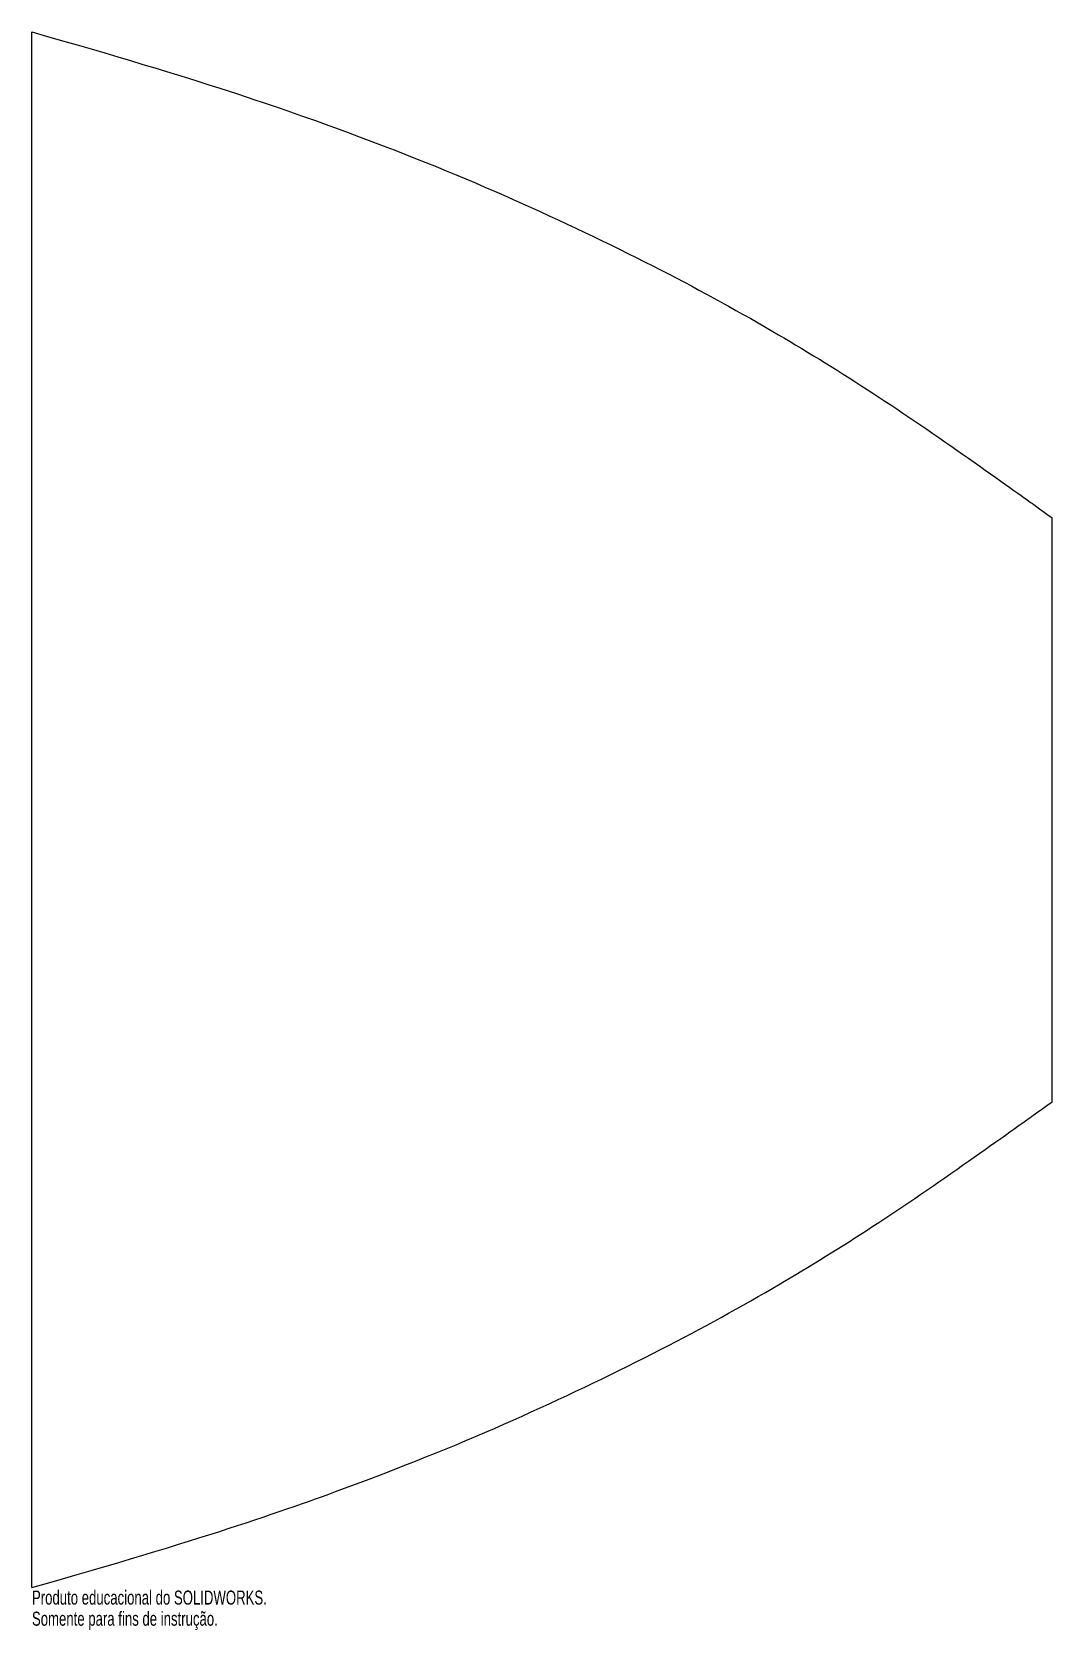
# Model space of a CAD drawing. Header units: millimetres. Extents: x -175 to 175, y -281 to 268.
import ezdxf

# ---------------------------------------------------------------- set-up
doc = ezdxf.new("R2010")
doc.units = ezdxf.units.MM
doc.styles.add('SLDTEXTSTYLE0', font='TXT', dxfattribs={"width": 0.7})

msp = doc.modelspace()

# ---------------------------------------------------------------- linework, layer by layer
at = {"color": 7, "linetype": 'Continuous'}
for p, q in [((-175.3, -266.21), (-175.3, 268.27)), ((175.3, -99.28), (175.3, 101.34))]:
    msp.add_line(p, q, dxfattribs=at)
for points, knots in [([(-175.3, 268.27), (-117.47, 251.85), (-62.4, 232.83), (-10.23, 211.45), (38.94, 187.93), (75.9, 167.76), (111.3, 146.14), (144.41, 123.49), (175.3, 101.34), (165.02, 108.75), (175.3, 101.34)], [0, 0, 0, 0, 0.1537523, 0.3027586, 0.4469785, 0.5863945, 0.6940901, 0.8001848, 0.9027912, 1, 1, 1, 1]), ([(-175.3, -266.21), (-117.47, -249.8), (-62.4, -230.77), (-10.23, -209.39), (38.94, -185.87), (75.9, -165.7), (111.3, -144.08), (144.41, -121.43), (175.3, -99.28), (165.02, -106.7), (175.3, -99.28)], [0, 0, 0, 0, 0.153752, 0.302759, 0.446979, 0.586395, 0.69409, 0.800185, 0.902791, 1, 1, 1, 1])]:
    msp.add_open_spline(points, degree=3, knots=knots, dxfattribs=at)

# ---------------------------------------------------------------- texts
at = {"color": 7, "linetype": 'Continuous', "char_height": 4.8336, "attachment_point": 1, "style": 'SLDTEXTSTYLE0'}
for s, insert in [('Produto educacional do SOLIDWORKS.', (-175.3, -267.23)), ('Somente para fins de instrução.', (-175.3, -274.48))]:
    msp.add_mtext(s, dxfattribs=dict(at, insert=insert))

doc.saveas('drawing.dxf')
